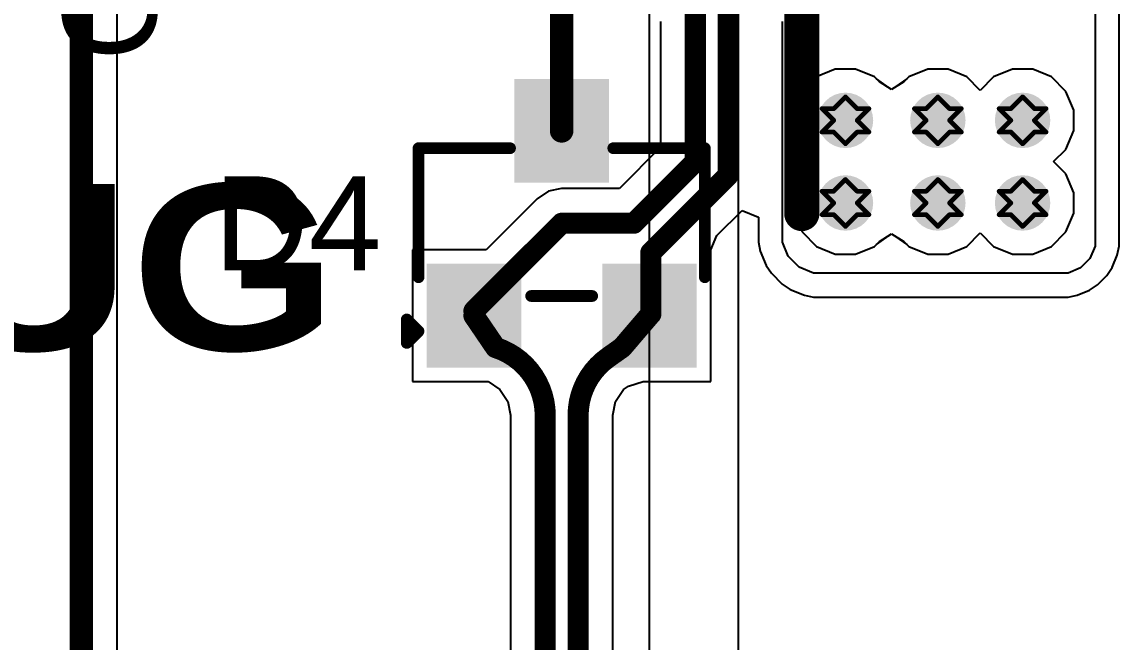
# Model space of a CAD drawing. Header units: inches. Extents: x 24 to 500, y 68 to 269.
# Drawn here: x 365.7 to 377.58, y 167.32 to 174.03 of the extents above; entities that cross this region are included whole.
import ezdxf

# ---------------------------------------------------------------- set-up
doc = ezdxf.new("R2010")
doc.units = ezdxf.units.IN
for name, color, linetype in [('Bottom Layer', 5, 'Continuous'), ('Drill Drawing', 1, 'Continuous'), ('Layer 1', 16, 'Continuous'), ('Layer 2', 76, 'Continuous'), ('Top Layer', 1, 'Continuous'), ('Top Overlay', 2, 'Continuous'), ('Top Paste', 8, 'Continuous'), ('Top Solder', 216, 'Continuous'), ('Via Holes', 16, 'Continuous')]:
    doc.layers.add(name, color=color, linetype=linetype)
doc.styles.add('Arial', font='', dxfattribs={"height": 0.2})
doc.styles.add('Arial Black_Bold', font='', dxfattribs={"height": 0.2})
doc.styles.get('Arial').set_extended_font_data('Arial')
doc.styles.get('Arial Black_Bold').set_extended_font_data('Arial Black', bold=True)

# ---------------------------------------------------------------- blocks, each defined once
blk = doc.blocks.new('S___23_203')
at = {"layer": 'Top Layer'}
for points in [[(-0.4099902899999999, 1.46001867), (0.41001061, 1.46001867), (0.41001061, 0.54001797), (-0.4099902899999999, 0.54001797)], [(-1.36000109, -0.5399773299999999), (-0.54000019, -0.5399773299999999), (-0.54000019, -1.45997803), (-1.36000109, -1.45997803)], [(0.54002051, -0.5399773299999999), (1.36002141, -0.5399773299999999), (1.36002141, -1.45997803), (0.54002051, -1.45997803)]]:
    blk.add_hatch(color=1, dxfattribs=at).paths.add_polyline_path(points)
at = {"layer": 'Top Paste'}
for points in [[(-0.4099902899999999, 1.46001867), (0.41001061, 1.46001867), (0.41001061, 0.54001797), (-0.4099902899999999, 0.54001797)], [(-1.36000109, -0.5399773299999999), (-0.54000019, -0.5399773299999999), (-0.54000019, -1.45997803), (-1.36000109, -1.45997803)], [(0.54002051, -0.5399773299999999), (1.36002141, -0.5399773299999999), (1.36002141, -1.45997803), (0.54002051, -1.45997803)]]:
    blk.add_hatch(color=8, dxfattribs=at).paths.add_polyline_path(points)
at = {"layer": 'Top Solder'}
for points in [[(-0.5115902899999999, 1.56161867), (0.51161061, 1.56161867), (0.51161061, 0.43841797), (-0.5115902899999999, 0.43841797)], [(-1.46160109, -0.43837733), (-0.43840019, -0.43837733), (-0.43840019, -1.56157803), (-1.46160109, -1.56157803)], [(0.4384205099999999, -0.43837733), (1.46162141, -0.43837733), (1.46162141, -1.56157803), (0.4384205099999999, -1.56157803)]]:
    blk.add_hatch(color=216, dxfattribs=at).paths.add_polyline_path(points)
at = {"layer": 'Top Overlay'}
for points in [[(-1.54938984, -0.58417968, 0.127, 0.127, 0), (-1.54938984, 0.81282032, 0.127, 0.127, 0)], [(-1.54938984, 0.81282032, 0.127, 0.127, 0), (-0.55878984, 0.81282032, 0.127, 0.127, 0)], [(0.55881016, 0.81282032, 0.127, 0.127, 0), (1.54941016, 0.81282032, 0.127, 0.127, 0)], [(1.54941016, -0.58417968, 0.127, 0.127, 0), (1.54941016, 0.81282032, 0.127, 0.127, 0)], [(-0.33018984, -0.78737968, 0.127, 0.127, 0), (0.33021016, -0.78737968, 0.127, 0.127, 0)], [(-1.67638984, -1.04137968, 0.127, 0.127, 0), (-1.54938984, -1.16837968, 0.127, 0.127, 0)], [(-1.67638984, -1.29537968, 0.127, 0.127, 0), (-1.67638984, -1.04137968, 0.127, 0.127, 0)], [(-1.67638984, -1.29537968, 0.127, 0.127, 0), (-1.54938984, -1.16837968, 0.127, 0.127, 0)]]:
    blk.add_lwpolyline(points, format="xyseb", dxfattribs=at)
for points in [[(-1.58113984, 0.81282032, 0.0635, 0.0635, 1), (-1.51763984, 0.81282032, 0.0635, 0.0635, 1)], [(-1.58113984, 0.81282032, 0.0635, 0.0635, 1), (-1.51763984, 0.81282032, 0.0635, 0.0635, 1)], [(-0.5905398399999999, 0.81282032, 0.0635, 0.0635, 1), (-0.5270398399999999, 0.81282032, 0.0635, 0.0635, 1)], [(0.5270601599999999, 0.81282032, 0.0635, 0.0635, 1), (0.59056016, 0.81282032, 0.0635, 0.0635, 1)], [(1.51766016, 0.81282032, 0.0635, 0.0635, 1), (1.58116016, 0.81282032, 0.0635, 0.0635, 1)], [(1.51766016, 0.81282032, 0.0635, 0.0635, 1), (1.58116016, 0.81282032, 0.0635, 0.0635, 1)], [(-1.58113984, -0.58417968, 0.0635, 0.0635, 1), (-1.51763984, -0.58417968, 0.0635, 0.0635, 1)], [(1.51766016, -0.58417968, 0.0635, 0.0635, 1), (1.58116016, -0.58417968, 0.0635, 0.0635, 1)], [(-0.36193984, -0.78737968, 0.0635, 0.0635, 1), (-0.29843984, -0.78737968, 0.0635, 0.0635, 1)], [(0.29846016, -0.78737968, 0.0635, 0.0635, 1), (0.36196016, -0.78737968, 0.0635, 0.0635, 1)], [(-1.70813984, -1.04137968, 0.0635, 0.0635, 1), (-1.64463984, -1.04137968, 0.0635, 0.0635, 1)], [(-1.70813984, -1.04137968, 0.0635, 0.0635, 1), (-1.64463984, -1.04137968, 0.0635, 0.0635, 1)], [(-1.58113984, -1.16837968, 0.0635, 0.0635, 1), (-1.51763984, -1.16837968, 0.0635, 0.0635, 1)], [(-1.58113984, -1.16837968, 0.0635, 0.0635, 1), (-1.51763984, -1.16837968, 0.0635, 0.0635, 1)], [(-1.70813984, -1.29537968, 0.0635, 0.0635, 1), (-1.64463984, -1.29537968, 0.0635, 0.0635, 1)], [(-1.70813984, -1.29537968, 0.0635, 0.0635, 1), (-1.64463984, -1.29537968, 0.0635, 0.0635, 1)]]:
    blk.add_lwpolyline(points, format="xyseb", close=True, dxfattribs=at)

msp = doc.modelspace()

# ---------------------------------------------------------------- hatches: boundary and pattern name
at = {"layer": 'Bottom Layer'}
h = msp.add_hatch(color=5, dxfattribs=at)
edge = h.paths.add_edge_path()
edge.add_arc((374.61460256, 172.96657812), 0.2999994, 0, 360)
h = msp.add_hatch(color=5, dxfattribs=at)
edge = h.paths.add_edge_path()
edge.add_arc((375.61461834, 172.96657812), 0.2999994, 0, 360)
h = msp.add_hatch(color=5, dxfattribs=at)
edge = h.paths.add_edge_path()
edge.add_arc((376.53175392, 172.96657812), 0.2999994, 0, 360)
h = msp.add_hatch(color=5, dxfattribs=at)
edge = h.paths.add_edge_path()
edge.add_arc((374.61460256, 172.07215776), 0.2999994, 0, 360)
h = msp.add_hatch(color=5, dxfattribs=at)
edge = h.paths.add_edge_path()
edge.add_arc((375.61461834, 172.07215776), 0.2999994, 0, 360)
h = msp.add_hatch(color=5, dxfattribs=at)
edge = h.paths.add_edge_path()
edge.add_arc((376.53175392, 172.07215776), 0.2999994, 0, 360)
at = {"layer": 'Layer 1'}
h = msp.add_hatch(color=16, dxfattribs=at)
edge = h.paths.add_edge_path()
edge.add_arc((374.61460256, 172.96657812), 0.2999994, 0, 360)
h = msp.add_hatch(color=16, dxfattribs=at)
edge = h.paths.add_edge_path()
edge.add_arc((375.61461834, 172.96657812), 0.2999994, 0, 360)
h = msp.add_hatch(color=16, dxfattribs=at)
edge = h.paths.add_edge_path()
edge.add_arc((376.53175392, 172.96657812), 0.2999994, 0, 360)
h = msp.add_hatch(color=16, dxfattribs=at)
edge = h.paths.add_edge_path()
edge.add_arc((374.61460256, 172.07215776), 0.2999994, 0, 360)
h = msp.add_hatch(color=16, dxfattribs=at)
edge = h.paths.add_edge_path()
edge.add_arc((375.61461834, 172.07215776), 0.2999994, 0, 360)
h = msp.add_hatch(color=16, dxfattribs=at)
edge = h.paths.add_edge_path()
edge.add_arc((376.53175392, 172.07215776), 0.2999994, 0, 360)
at = {"layer": 'Layer 2'}
h = msp.add_hatch(color=76, dxfattribs=at)
edge = h.paths.add_edge_path()
edge.add_arc((374.61460256, 172.96657812), 0.2999994, 0, 360)
h = msp.add_hatch(color=76, dxfattribs=at)
edge = h.paths.add_edge_path()
edge.add_arc((375.61461834, 172.96657812), 0.2999994, 0, 360)
h = msp.add_hatch(color=76, dxfattribs=at)
edge = h.paths.add_edge_path()
edge.add_arc((376.53175392, 172.96657812), 0.2999994, 0, 360)
h = msp.add_hatch(color=76, dxfattribs=at)
edge = h.paths.add_edge_path()
edge.add_arc((374.61460256, 172.07215776), 0.2999994, 0, 360)
h = msp.add_hatch(color=76, dxfattribs=at)
edge = h.paths.add_edge_path()
edge.add_arc((375.61461834, 172.07215776), 0.2999994, 0, 360)
h = msp.add_hatch(color=76, dxfattribs=at)
edge = h.paths.add_edge_path()
edge.add_arc((376.53175392, 172.07215776), 0.2999994, 0, 360)
at = {"layer": 'Top Layer'}
h = msp.add_hatch(color=1, dxfattribs=at)
edge = h.paths.add_edge_path()
edge.add_arc((374.61460256, 172.96657812), 0.2999994, 0, 360)
h = msp.add_hatch(color=1, dxfattribs=at)
edge = h.paths.add_edge_path()
edge.add_arc((375.61461834, 172.96657812), 0.2999994, 0, 360)
h = msp.add_hatch(color=1, dxfattribs=at)
edge = h.paths.add_edge_path()
edge.add_arc((376.53175392, 172.96657812), 0.2999994, 0, 360)
h = msp.add_hatch(color=1, dxfattribs=at)
edge = h.paths.add_edge_path()
edge.add_arc((374.61460256, 172.07215776), 0.2999994, 0, 360)
h = msp.add_hatch(color=1, dxfattribs=at)
edge = h.paths.add_edge_path()
edge.add_arc((375.61461834, 172.07215776), 0.2999994, 0, 360)
h = msp.add_hatch(color=1, dxfattribs=at)
edge = h.paths.add_edge_path()
edge.add_arc((376.53175392, 172.07215776), 0.2999994, 0, 360)
at = {"layer": 'Via Holes'}
h = msp.add_hatch(color=7, dxfattribs=at)
edge = h.paths.add_edge_path()
edge.add_arc((374.61460256, 172.96657812), 0.1499997, 0, 360)
h = msp.add_hatch(color=7, dxfattribs=at)
edge = h.paths.add_edge_path()
edge.add_arc((375.61461834, 172.96657812), 0.1499997, 0, 360)
h = msp.add_hatch(color=7, dxfattribs=at)
edge = h.paths.add_edge_path()
edge.add_arc((376.53175392, 172.96657812), 0.1499997, 0, 360)
h = msp.add_hatch(color=7, dxfattribs=at)
edge = h.paths.add_edge_path()
edge.add_arc((374.61460256, 172.07215776), 0.1499997, 0, 360)
h = msp.add_hatch(color=7, dxfattribs=at)
edge = h.paths.add_edge_path()
edge.add_arc((375.61461834, 172.07215776), 0.1499997, 0, 360)
h = msp.add_hatch(color=7, dxfattribs=at)
edge = h.paths.add_edge_path()
edge.add_arc((376.53175392, 172.07215776), 0.1499997, 0, 360)

# ---------------------------------------------------------------- linework, layer by layer
at = {"layer": 'Bottom Layer'}
for p, q in [((374.50440466, 173.52057752), (374.3007881, 173.43623682)), ((374.72480046, 173.52057752), (374.50440466, 173.52057752)), ((374.92841702, 173.43623682), (374.72480046, 173.52057752)), ((375.50442044, 173.52057752), (375.30080388, 173.43623682)), ((375.72481624, 173.52057752), (375.50442044, 173.52057752)), ((375.9284327999999, 173.43623682), (375.72481624, 173.52057752)), ((376.42155602, 173.52057752), (376.21793946, 173.43623682)), ((376.64195182, 173.52057752), (376.42155602, 173.52057752)), ((376.84556838, 173.43623682), (376.64195182, 173.52057752)), ((374.3007881, 173.43623682), (374.14494386, 173.28039258)), ((374.98199324, 173.3826606), (374.92841702, 173.43623682)), ((375.30080388, 173.43623682), (375.24722766, 173.3826606)), ((376.0731874, 173.29148476), (375.9284327999999, 173.43623682)), ((376.21793946, 173.43623682), (376.0731874, 173.29148476)), ((377.00141262, 173.28039258), (376.84556838, 173.43623682)), ((374.14494386, 173.28039258), (374.06060316, 173.07677602)), ((375.11460918, 173.29944004), (374.98199324, 173.3826606)), ((375.24722766, 173.3826606), (375.11460918, 173.29944004)), ((377.08575332, 173.07677602), (377.00141262, 173.28039258)), ((374.06060316, 173.07677602), (374.06060316, 172.85638022)), ((377.08575332, 172.85638022), (377.08575332, 173.07677602)), ((374.06060316, 172.85638022), (374.14494386, 172.65276366)), ((377.00141262, 172.65276366), (377.08575332, 172.85638022)), ((374.14494386, 172.65276366), (374.27833958, 172.51936794)), ((376.8680169, 172.51936794), (377.00141262, 172.65276366)), ((374.27833958, 172.51936794), (374.14494386, 172.38597222)), ((377.00141262, 172.38597222), (376.8680169, 172.51936794)), ((374.14494386, 172.38597222), (374.06060316, 172.18235566)), ((377.08575332, 172.18235566), (377.00141262, 172.38597222)), ((374.06060316, 172.18235566), (374.06060316, 171.96195986)), ((377.08575332, 171.96195986), (377.08575332, 172.18235566)), ((374.06060316, 171.96195986), (374.14494386, 171.7583433)), ((377.00141262, 171.7583433), (377.08575332, 171.96195986)), ((374.14494386, 171.7583433), (374.3007881, 171.60249906)), ((374.98199324, 171.65607528), (375.11461172, 171.73929584)), ((375.11461172, 171.73929584), (375.24722766, 171.65607528)), ((375.9284327999999, 171.60249906), (376.0731874, 171.74725112)), ((376.0731874, 171.74725112), (376.21793946, 171.60249906)), ((376.84556838, 171.60249906), (377.00141262, 171.7583433)), ((374.3007881, 171.60249906), (374.50440466, 171.51815836)), ((374.72480046, 171.51815836), (374.92841702, 171.60249906)), ((374.92841702, 171.60249906), (374.98199324, 171.65607528)), ((375.24722766, 171.65607528), (375.30080388, 171.60249906)), ((375.30080388, 171.60249906), (375.50442044, 171.51815836)), ((375.72481624, 171.51815836), (375.9284327999999, 171.60249906)), ((376.21793946, 171.60249906), (376.42155602, 171.51815836)), ((376.64195182, 171.51815836), (376.84556838, 171.60249906)), ((374.50440466, 171.51815836), (374.72480046, 171.51815836)), ((375.50442044, 171.51815836), (375.72481624, 171.51815836)), ((376.42155602, 171.51815836), (376.64195182, 171.51815836))]:
    msp.add_line(p, q, dxfattribs=at)
at = {"layer": 'Drill Drawing'}
for points in [[(374.48760256, 173.09357812, 0.0508, 0.0508, 0), (374.61460256, 173.22057812, 0.0508, 0.0508, 0)], [(374.61460256, 173.22057812, 0.0508, 0.0508, 0), (374.74160256, 173.09357812, 0.0508, 0.0508, 0)], [(375.48761834, 173.09357812, 0.0508, 0.0508, 0), (375.61461834, 173.22057812, 0.0508, 0.0508, 0)], [(375.61461834, 173.22057812, 0.0508, 0.0508, 0), (375.74161834, 173.09357812, 0.0508, 0.0508, 0)], [(376.40475392, 173.09357812, 0.0508, 0.0508, 0), (376.53175392, 173.22057812, 0.0508, 0.0508, 0)], [(376.53175392, 173.22057812, 0.0508, 0.0508, 0), (376.65875392, 173.09357812, 0.0508, 0.0508, 0)], [(374.36060256, 173.09357812, 0.0508, 0.0508, 0), (374.48760256, 172.96657812, 0.0508, 0.0508, 0)], [(374.36060256, 173.09357812, 0.0508, 0.0508, 0), (374.48760256, 173.09357812, 0.0508, 0.0508, 0)], [(374.74160256, 173.09357812, 0.0508, 0.0508, 0), (374.8686025599999, 173.09357812, 0.0508, 0.0508, 0)], [(374.74160256, 172.96657812, 0.0508, 0.0508, 0), (374.8686025599999, 173.09357812, 0.0508, 0.0508, 0)], [(375.36061834, 173.09357812, 0.0508, 0.0508, 0), (375.48761834, 172.96657812, 0.0508, 0.0508, 0)], [(375.36061834, 173.09357812, 0.0508, 0.0508, 0), (375.48761834, 173.09357812, 0.0508, 0.0508, 0)], [(375.74161834, 173.09357812, 0.0508, 0.0508, 0), (375.86861834, 173.09357812, 0.0508, 0.0508, 0)], [(375.74161834, 172.96657812, 0.0508, 0.0508, 0), (375.86861834, 173.09357812, 0.0508, 0.0508, 0)], [(376.27775392, 173.09357812, 0.0508, 0.0508, 0), (376.40475392, 172.96657812, 0.0508, 0.0508, 0)], [(376.27775392, 173.09357812, 0.0508, 0.0508, 0), (376.40475392, 173.09357812, 0.0508, 0.0508, 0)], [(376.65875392, 173.09357812, 0.0508, 0.0508, 0), (376.78575392, 173.09357812, 0.0508, 0.0508, 0)], [(376.65875392, 172.96657812, 0.0508, 0.0508, 0), (376.78575392, 173.09357812, 0.0508, 0.0508, 0)], [(374.36060256, 172.83957812, 0.0508, 0.0508, 0), (374.48760256, 172.96657812, 0.0508, 0.0508, 0)], [(374.74160256, 172.96657812, 0.0508, 0.0508, 0), (374.8686025599999, 172.83957812, 0.0508, 0.0508, 0)], [(375.36061834, 172.83957812, 0.0508, 0.0508, 0), (375.48761834, 172.96657812, 0.0508, 0.0508, 0)], [(375.74161834, 172.96657812, 0.0508, 0.0508, 0), (375.86861834, 172.83957812, 0.0508, 0.0508, 0)], [(376.27775392, 172.83957812, 0.0508, 0.0508, 0), (376.40475392, 172.96657812, 0.0508, 0.0508, 0)], [(376.65875392, 172.96657812, 0.0508, 0.0508, 0), (376.78575392, 172.83957812, 0.0508, 0.0508, 0)], [(374.36060256, 172.83957812, 0.0508, 0.0508, 0), (374.48760256, 172.83957812, 0.0508, 0.0508, 0)], [(374.48760256, 172.83957812, 0.0508, 0.0508, 0), (374.61460256, 172.71257812, 0.0508, 0.0508, 0)], [(374.61460256, 172.71257812, 0.0508, 0.0508, 0), (374.74160256, 172.83957812, 0.0508, 0.0508, 0)], [(374.74160256, 172.83957812, 0.0508, 0.0508, 0), (374.8686025599999, 172.83957812, 0.0508, 0.0508, 0)], [(375.36061834, 172.83957812, 0.0508, 0.0508, 0), (375.48761834, 172.83957812, 0.0508, 0.0508, 0)], [(375.48761834, 172.83957812, 0.0508, 0.0508, 0), (375.61461834, 172.71257812, 0.0508, 0.0508, 0)], [(375.61461834, 172.71257812, 0.0508, 0.0508, 0), (375.74161834, 172.83957812, 0.0508, 0.0508, 0)], [(375.74161834, 172.83957812, 0.0508, 0.0508, 0), (375.86861834, 172.83957812, 0.0508, 0.0508, 0)], [(376.27775392, 172.83957812, 0.0508, 0.0508, 0), (376.40475392, 172.83957812, 0.0508, 0.0508, 0)], [(376.40475392, 172.83957812, 0.0508, 0.0508, 0), (376.53175392, 172.71257812, 0.0508, 0.0508, 0)], [(376.53175392, 172.71257812, 0.0508, 0.0508, 0), (376.65875392, 172.83957812, 0.0508, 0.0508, 0)], [(376.65875392, 172.83957812, 0.0508, 0.0508, 0), (376.78575392, 172.83957812, 0.0508, 0.0508, 0)], [(374.48760256, 172.19915776, 0.0508, 0.0508, 0), (374.61460256, 172.32615776, 0.0508, 0.0508, 0)], [(374.61460256, 172.32615776, 0.0508, 0.0508, 0), (374.74160256, 172.19915776, 0.0508, 0.0508, 0)], [(375.48761834, 172.19915776, 0.0508, 0.0508, 0), (375.61461834, 172.32615776, 0.0508, 0.0508, 0)], [(375.61461834, 172.32615776, 0.0508, 0.0508, 0), (375.74161834, 172.19915776, 0.0508, 0.0508, 0)], [(376.40475392, 172.19915776, 0.0508, 0.0508, 0), (376.53175392, 172.32615776, 0.0508, 0.0508, 0)], [(376.53175392, 172.32615776, 0.0508, 0.0508, 0), (376.65875392, 172.19915776, 0.0508, 0.0508, 0)], [(374.36060256, 172.19915776, 0.0508, 0.0508, 0), (374.48760256, 172.07215776, 0.0508, 0.0508, 0)], [(374.36060256, 172.19915776, 0.0508, 0.0508, 0), (374.48760256, 172.19915776, 0.0508, 0.0508, 0)], [(374.74160256, 172.19915776, 0.0508, 0.0508, 0), (374.8686025599999, 172.19915776, 0.0508, 0.0508, 0)], [(374.74160256, 172.07215776, 0.0508, 0.0508, 0), (374.8686025599999, 172.19915776, 0.0508, 0.0508, 0)], [(375.36061834, 172.19915776, 0.0508, 0.0508, 0), (375.48761834, 172.07215776, 0.0508, 0.0508, 0)], [(375.36061834, 172.19915776, 0.0508, 0.0508, 0), (375.48761834, 172.19915776, 0.0508, 0.0508, 0)], [(375.74161834, 172.19915776, 0.0508, 0.0508, 0), (375.86861834, 172.19915776, 0.0508, 0.0508, 0)], [(375.74161834, 172.07215776, 0.0508, 0.0508, 0), (375.86861834, 172.19915776, 0.0508, 0.0508, 0)], [(376.27775392, 172.19915776, 0.0508, 0.0508, 0), (376.40475392, 172.07215776, 0.0508, 0.0508, 0)], [(376.27775392, 172.19915776, 0.0508, 0.0508, 0), (376.40475392, 172.19915776, 0.0508, 0.0508, 0)], [(376.65875392, 172.19915776, 0.0508, 0.0508, 0), (376.78575392, 172.19915776, 0.0508, 0.0508, 0)], [(376.65875392, 172.07215776, 0.0508, 0.0508, 0), (376.78575392, 172.19915776, 0.0508, 0.0508, 0)], [(374.36060256, 171.94515776, 0.0508, 0.0508, 0), (374.48760256, 172.07215776, 0.0508, 0.0508, 0)], [(374.74160256, 172.07215776, 0.0508, 0.0508, 0), (374.8686025599999, 171.94515776, 0.0508, 0.0508, 0)], [(375.36061834, 171.94515776, 0.0508, 0.0508, 0), (375.48761834, 172.07215776, 0.0508, 0.0508, 0)], [(375.74161834, 172.07215776, 0.0508, 0.0508, 0), (375.86861834, 171.94515776, 0.0508, 0.0508, 0)], [(376.27775392, 171.94515776, 0.0508, 0.0508, 0), (376.40475392, 172.07215776, 0.0508, 0.0508, 0)], [(376.65875392, 172.07215776, 0.0508, 0.0508, 0), (376.78575392, 171.94515776, 0.0508, 0.0508, 0)], [(374.36060256, 171.94515776, 0.0508, 0.0508, 0), (374.48760256, 171.94515776, 0.0508, 0.0508, 0)], [(374.48760256, 171.94515776, 0.0508, 0.0508, 0), (374.61460256, 171.81815776, 0.0508, 0.0508, 0)], [(374.61460256, 171.81815776, 0.0508, 0.0508, 0), (374.74160256, 171.94515776, 0.0508, 0.0508, 0)], [(374.74160256, 171.94515776, 0.0508, 0.0508, 0), (374.8686025599999, 171.94515776, 0.0508, 0.0508, 0)], [(375.36061834, 171.94515776, 0.0508, 0.0508, 0), (375.48761834, 171.94515776, 0.0508, 0.0508, 0)], [(375.48761834, 171.94515776, 0.0508, 0.0508, 0), (375.61461834, 171.81815776, 0.0508, 0.0508, 0)], [(375.61461834, 171.81815776, 0.0508, 0.0508, 0), (375.74161834, 171.94515776, 0.0508, 0.0508, 0)], [(375.74161834, 171.94515776, 0.0508, 0.0508, 0), (375.86861834, 171.94515776, 0.0508, 0.0508, 0)], [(376.27775392, 171.94515776, 0.0508, 0.0508, 0), (376.40475392, 171.94515776, 0.0508, 0.0508, 0)], [(376.40475392, 171.94515776, 0.0508, 0.0508, 0), (376.53175392, 171.81815776, 0.0508, 0.0508, 0)], [(376.53175392, 171.81815776, 0.0508, 0.0508, 0), (376.65875392, 171.94515776, 0.0508, 0.0508, 0)], [(376.65875392, 171.94515776, 0.0508, 0.0508, 0), (376.78575392, 171.94515776, 0.0508, 0.0508, 0)]]:
    msp.add_lwpolyline(points, format="xyseb", dxfattribs=at)
for points in [[(374.60190256, 173.22057812, 0.0254, 0.0254, 1), (374.62730256, 173.22057812, 0.0254, 0.0254, 1)], [(374.60190256, 173.22057812, 0.0254, 0.0254, 1), (374.62730256, 173.22057812, 0.0254, 0.0254, 1)], [(375.60191834, 173.22057812, 0.0254, 0.0254, 1), (375.62731834, 173.22057812, 0.0254, 0.0254, 1)], [(375.60191834, 173.22057812, 0.0254, 0.0254, 1), (375.62731834, 173.22057812, 0.0254, 0.0254, 1)], [(376.51905392, 173.22057812, 0.0254, 0.0254, 1), (376.54445392, 173.22057812, 0.0254, 0.0254, 1)], [(376.51905392, 173.22057812, 0.0254, 0.0254, 1), (376.54445392, 173.22057812, 0.0254, 0.0254, 1)], [(374.34790256, 173.09357812, 0.0254, 0.0254, 1), (374.37330256, 173.09357812, 0.0254, 0.0254, 1)], [(374.34790256, 173.09357812, 0.0254, 0.0254, 1), (374.37330256, 173.09357812, 0.0254, 0.0254, 1)], [(374.47490256, 173.09357812, 0.0254, 0.0254, 1), (374.50030256, 173.09357812, 0.0254, 0.0254, 1)], [(374.47490256, 173.09357812, 0.0254, 0.0254, 1), (374.50030256, 173.09357812, 0.0254, 0.0254, 1)], [(374.72890256, 173.09357812, 0.0254, 0.0254, 1), (374.75430256, 173.09357812, 0.0254, 0.0254, 1)], [(374.72890256, 173.09357812, 0.0254, 0.0254, 1), (374.75430256, 173.09357812, 0.0254, 0.0254, 1)], [(374.85590256, 173.09357812, 0.0254, 0.0254, 1), (374.88130256, 173.09357812, 0.0254, 0.0254, 1)], [(374.85590256, 173.09357812, 0.0254, 0.0254, 1), (374.88130256, 173.09357812, 0.0254, 0.0254, 1)], [(375.34791834, 173.09357812, 0.0254, 0.0254, 1), (375.37331834, 173.09357812, 0.0254, 0.0254, 1)], [(375.34791834, 173.09357812, 0.0254, 0.0254, 1), (375.37331834, 173.09357812, 0.0254, 0.0254, 1)], [(375.47491834, 173.09357812, 0.0254, 0.0254, 1), (375.50031834, 173.09357812, 0.0254, 0.0254, 1)], [(375.47491834, 173.09357812, 0.0254, 0.0254, 1), (375.50031834, 173.09357812, 0.0254, 0.0254, 1)], [(375.72891834, 173.09357812, 0.0254, 0.0254, 1), (375.75431834, 173.09357812, 0.0254, 0.0254, 1)], [(375.72891834, 173.09357812, 0.0254, 0.0254, 1), (375.75431834, 173.09357812, 0.0254, 0.0254, 1)], [(375.85591834, 173.09357812, 0.0254, 0.0254, 1), (375.88131834, 173.09357812, 0.0254, 0.0254, 1)], [(375.85591834, 173.09357812, 0.0254, 0.0254, 1), (375.88131834, 173.09357812, 0.0254, 0.0254, 1)], [(376.26505392, 173.09357812, 0.0254, 0.0254, 1), (376.29045392, 173.09357812, 0.0254, 0.0254, 1)], [(376.26505392, 173.09357812, 0.0254, 0.0254, 1), (376.29045392, 173.09357812, 0.0254, 0.0254, 1)], [(376.39205392, 173.09357812, 0.0254, 0.0254, 1), (376.41745392, 173.09357812, 0.0254, 0.0254, 1)], [(376.39205392, 173.09357812, 0.0254, 0.0254, 1), (376.41745392, 173.09357812, 0.0254, 0.0254, 1)], [(376.64605392, 173.09357812, 0.0254, 0.0254, 1), (376.67145392, 173.09357812, 0.0254, 0.0254, 1)], [(376.64605392, 173.09357812, 0.0254, 0.0254, 1), (376.67145392, 173.09357812, 0.0254, 0.0254, 1)], [(376.77305392, 173.09357812, 0.0254, 0.0254, 1), (376.79845392, 173.09357812, 0.0254, 0.0254, 1)], [(376.77305392, 173.09357812, 0.0254, 0.0254, 1), (376.79845392, 173.09357812, 0.0254, 0.0254, 1)], [(374.47490256, 172.96657812, 0.0254, 0.0254, 1), (374.50030256, 172.96657812, 0.0254, 0.0254, 1)], [(374.47490256, 172.96657812, 0.0254, 0.0254, 1), (374.50030256, 172.96657812, 0.0254, 0.0254, 1)], [(374.72890256, 172.96657812, 0.0254, 0.0254, 1), (374.75430256, 172.96657812, 0.0254, 0.0254, 1)], [(374.72890256, 172.96657812, 0.0254, 0.0254, 1), (374.75430256, 172.96657812, 0.0254, 0.0254, 1)], [(375.47491834, 172.96657812, 0.0254, 0.0254, 1), (375.50031834, 172.96657812, 0.0254, 0.0254, 1)], [(375.47491834, 172.96657812, 0.0254, 0.0254, 1), (375.50031834, 172.96657812, 0.0254, 0.0254, 1)], [(375.72891834, 172.96657812, 0.0254, 0.0254, 1), (375.75431834, 172.96657812, 0.0254, 0.0254, 1)], [(375.72891834, 172.96657812, 0.0254, 0.0254, 1), (375.75431834, 172.96657812, 0.0254, 0.0254, 1)], [(376.39205392, 172.96657812, 0.0254, 0.0254, 1), (376.41745392, 172.96657812, 0.0254, 0.0254, 1)], [(376.39205392, 172.96657812, 0.0254, 0.0254, 1), (376.41745392, 172.96657812, 0.0254, 0.0254, 1)], [(376.64605392, 172.96657812, 0.0254, 0.0254, 1), (376.67145392, 172.96657812, 0.0254, 0.0254, 1)], [(376.64605392, 172.96657812, 0.0254, 0.0254, 1), (376.67145392, 172.96657812, 0.0254, 0.0254, 1)], [(374.34790256, 172.83957812, 0.0254, 0.0254, 1), (374.37330256, 172.83957812, 0.0254, 0.0254, 1)], [(374.34790256, 172.83957812, 0.0254, 0.0254, 1), (374.37330256, 172.83957812, 0.0254, 0.0254, 1)], [(374.47490256, 172.83957812, 0.0254, 0.0254, 1), (374.50030256, 172.83957812, 0.0254, 0.0254, 1)], [(374.47490256, 172.83957812, 0.0254, 0.0254, 1), (374.50030256, 172.83957812, 0.0254, 0.0254, 1)], [(374.72890256, 172.83957812, 0.0254, 0.0254, 1), (374.75430256, 172.83957812, 0.0254, 0.0254, 1)], [(374.72890256, 172.83957812, 0.0254, 0.0254, 1), (374.75430256, 172.83957812, 0.0254, 0.0254, 1)], [(374.85590256, 172.83957812, 0.0254, 0.0254, 1), (374.88130256, 172.83957812, 0.0254, 0.0254, 1)], [(374.85590256, 172.83957812, 0.0254, 0.0254, 1), (374.88130256, 172.83957812, 0.0254, 0.0254, 1)], [(375.34791834, 172.83957812, 0.0254, 0.0254, 1), (375.37331834, 172.83957812, 0.0254, 0.0254, 1)], [(375.34791834, 172.83957812, 0.0254, 0.0254, 1), (375.37331834, 172.83957812, 0.0254, 0.0254, 1)], [(375.47491834, 172.83957812, 0.0254, 0.0254, 1), (375.50031834, 172.83957812, 0.0254, 0.0254, 1)], [(375.47491834, 172.83957812, 0.0254, 0.0254, 1), (375.50031834, 172.83957812, 0.0254, 0.0254, 1)], [(375.72891834, 172.83957812, 0.0254, 0.0254, 1), (375.75431834, 172.83957812, 0.0254, 0.0254, 1)], [(375.72891834, 172.83957812, 0.0254, 0.0254, 1), (375.75431834, 172.83957812, 0.0254, 0.0254, 1)], [(375.85591834, 172.83957812, 0.0254, 0.0254, 1), (375.88131834, 172.83957812, 0.0254, 0.0254, 1)], [(375.85591834, 172.83957812, 0.0254, 0.0254, 1), (375.88131834, 172.83957812, 0.0254, 0.0254, 1)], [(376.26505392, 172.83957812, 0.0254, 0.0254, 1), (376.29045392, 172.83957812, 0.0254, 0.0254, 1)], [(376.26505392, 172.83957812, 0.0254, 0.0254, 1), (376.29045392, 172.83957812, 0.0254, 0.0254, 1)], [(376.39205392, 172.83957812, 0.0254, 0.0254, 1), (376.41745392, 172.83957812, 0.0254, 0.0254, 1)], [(376.39205392, 172.83957812, 0.0254, 0.0254, 1), (376.41745392, 172.83957812, 0.0254, 0.0254, 1)], [(376.64605392, 172.83957812, 0.0254, 0.0254, 1), (376.67145392, 172.83957812, 0.0254, 0.0254, 1)], [(376.64605392, 172.83957812, 0.0254, 0.0254, 1), (376.67145392, 172.83957812, 0.0254, 0.0254, 1)], [(376.77305392, 172.83957812, 0.0254, 0.0254, 1), (376.79845392, 172.83957812, 0.0254, 0.0254, 1)], [(376.77305392, 172.83957812, 0.0254, 0.0254, 1), (376.79845392, 172.83957812, 0.0254, 0.0254, 1)], [(374.60190256, 172.71257812, 0.0254, 0.0254, 1), (374.62730256, 172.71257812, 0.0254, 0.0254, 1)], [(374.60190256, 172.71257812, 0.0254, 0.0254, 1), (374.62730256, 172.71257812, 0.0254, 0.0254, 1)], [(375.60191834, 172.71257812, 0.0254, 0.0254, 1), (375.62731834, 172.71257812, 0.0254, 0.0254, 1)], [(375.60191834, 172.71257812, 0.0254, 0.0254, 1), (375.62731834, 172.71257812, 0.0254, 0.0254, 1)], [(376.51905392, 172.71257812, 0.0254, 0.0254, 1), (376.54445392, 172.71257812, 0.0254, 0.0254, 1)], [(376.51905392, 172.71257812, 0.0254, 0.0254, 1), (376.54445392, 172.71257812, 0.0254, 0.0254, 1)], [(374.60190256, 172.32615776, 0.0254, 0.0254, 1), (374.62730256, 172.32615776, 0.0254, 0.0254, 1)], [(374.60190256, 172.32615776, 0.0254, 0.0254, 1), (374.62730256, 172.32615776, 0.0254, 0.0254, 1)], [(375.60191834, 172.32615776, 0.0254, 0.0254, 1), (375.62731834, 172.32615776, 0.0254, 0.0254, 1)], [(375.60191834, 172.32615776, 0.0254, 0.0254, 1), (375.62731834, 172.32615776, 0.0254, 0.0254, 1)], [(376.51905392, 172.32615776, 0.0254, 0.0254, 1), (376.54445392, 172.32615776, 0.0254, 0.0254, 1)], [(376.51905392, 172.32615776, 0.0254, 0.0254, 1), (376.54445392, 172.32615776, 0.0254, 0.0254, 1)], [(374.34790256, 172.19915776, 0.0254, 0.0254, 1), (374.37330256, 172.19915776, 0.0254, 0.0254, 1)], [(374.34790256, 172.19915776, 0.0254, 0.0254, 1), (374.37330256, 172.19915776, 0.0254, 0.0254, 1)], [(374.47490256, 172.19915776, 0.0254, 0.0254, 1), (374.50030256, 172.19915776, 0.0254, 0.0254, 1)], [(374.47490256, 172.19915776, 0.0254, 0.0254, 1), (374.50030256, 172.19915776, 0.0254, 0.0254, 1)], [(374.72890256, 172.19915776, 0.0254, 0.0254, 1), (374.75430256, 172.19915776, 0.0254, 0.0254, 1)], [(374.72890256, 172.19915776, 0.0254, 0.0254, 1), (374.75430256, 172.19915776, 0.0254, 0.0254, 1)], [(374.85590256, 172.19915776, 0.0254, 0.0254, 1), (374.88130256, 172.19915776, 0.0254, 0.0254, 1)], [(374.85590256, 172.19915776, 0.0254, 0.0254, 1), (374.88130256, 172.19915776, 0.0254, 0.0254, 1)], [(375.34791834, 172.19915776, 0.0254, 0.0254, 1), (375.37331834, 172.19915776, 0.0254, 0.0254, 1)], [(375.34791834, 172.19915776, 0.0254, 0.0254, 1), (375.37331834, 172.19915776, 0.0254, 0.0254, 1)], [(375.47491834, 172.19915776, 0.0254, 0.0254, 1), (375.50031834, 172.19915776, 0.0254, 0.0254, 1)], [(375.47491834, 172.19915776, 0.0254, 0.0254, 1), (375.50031834, 172.19915776, 0.0254, 0.0254, 1)], [(375.72891834, 172.19915776, 0.0254, 0.0254, 1), (375.75431834, 172.19915776, 0.0254, 0.0254, 1)], [(375.72891834, 172.19915776, 0.0254, 0.0254, 1), (375.75431834, 172.19915776, 0.0254, 0.0254, 1)], [(375.85591834, 172.19915776, 0.0254, 0.0254, 1), (375.88131834, 172.19915776, 0.0254, 0.0254, 1)], [(375.85591834, 172.19915776, 0.0254, 0.0254, 1), (375.88131834, 172.19915776, 0.0254, 0.0254, 1)], [(376.26505392, 172.19915776, 0.0254, 0.0254, 1), (376.29045392, 172.19915776, 0.0254, 0.0254, 1)], [(376.26505392, 172.19915776, 0.0254, 0.0254, 1), (376.29045392, 172.19915776, 0.0254, 0.0254, 1)], [(376.39205392, 172.19915776, 0.0254, 0.0254, 1), (376.41745392, 172.19915776, 0.0254, 0.0254, 1)], [(376.39205392, 172.19915776, 0.0254, 0.0254, 1), (376.41745392, 172.19915776, 0.0254, 0.0254, 1)], [(376.64605392, 172.19915776, 0.0254, 0.0254, 1), (376.67145392, 172.19915776, 0.0254, 0.0254, 1)], [(376.64605392, 172.19915776, 0.0254, 0.0254, 1), (376.67145392, 172.19915776, 0.0254, 0.0254, 1)], [(376.77305392, 172.19915776, 0.0254, 0.0254, 1), (376.79845392, 172.19915776, 0.0254, 0.0254, 1)], [(376.77305392, 172.19915776, 0.0254, 0.0254, 1), (376.79845392, 172.19915776, 0.0254, 0.0254, 1)], [(374.47490256, 172.07215776, 0.0254, 0.0254, 1), (374.50030256, 172.07215776, 0.0254, 0.0254, 1)], [(374.47490256, 172.07215776, 0.0254, 0.0254, 1), (374.50030256, 172.07215776, 0.0254, 0.0254, 1)], [(374.72890256, 172.07215776, 0.0254, 0.0254, 1), (374.75430256, 172.07215776, 0.0254, 0.0254, 1)], [(374.72890256, 172.07215776, 0.0254, 0.0254, 1), (374.75430256, 172.07215776, 0.0254, 0.0254, 1)], [(375.47491834, 172.07215776, 0.0254, 0.0254, 1), (375.50031834, 172.07215776, 0.0254, 0.0254, 1)], [(375.47491834, 172.07215776, 0.0254, 0.0254, 1), (375.50031834, 172.07215776, 0.0254, 0.0254, 1)], [(375.72891834, 172.07215776, 0.0254, 0.0254, 1), (375.75431834, 172.07215776, 0.0254, 0.0254, 1)], [(375.72891834, 172.07215776, 0.0254, 0.0254, 1), (375.75431834, 172.07215776, 0.0254, 0.0254, 1)], [(376.39205392, 172.07215776, 0.0254, 0.0254, 1), (376.41745392, 172.07215776, 0.0254, 0.0254, 1)], [(376.39205392, 172.07215776, 0.0254, 0.0254, 1), (376.41745392, 172.07215776, 0.0254, 0.0254, 1)], [(376.64605392, 172.07215776, 0.0254, 0.0254, 1), (376.67145392, 172.07215776, 0.0254, 0.0254, 1)], [(376.64605392, 172.07215776, 0.0254, 0.0254, 1), (376.67145392, 172.07215776, 0.0254, 0.0254, 1)], [(374.34790256, 171.94515776, 0.0254, 0.0254, 1), (374.37330256, 171.94515776, 0.0254, 0.0254, 1)], [(374.34790256, 171.94515776, 0.0254, 0.0254, 1), (374.37330256, 171.94515776, 0.0254, 0.0254, 1)], [(374.47490256, 171.94515776, 0.0254, 0.0254, 1), (374.50030256, 171.94515776, 0.0254, 0.0254, 1)], [(374.47490256, 171.94515776, 0.0254, 0.0254, 1), (374.50030256, 171.94515776, 0.0254, 0.0254, 1)], [(374.72890256, 171.94515776, 0.0254, 0.0254, 1), (374.75430256, 171.94515776, 0.0254, 0.0254, 1)], [(374.72890256, 171.94515776, 0.0254, 0.0254, 1), (374.75430256, 171.94515776, 0.0254, 0.0254, 1)], [(374.85590256, 171.94515776, 0.0254, 0.0254, 1), (374.88130256, 171.94515776, 0.0254, 0.0254, 1)], [(374.85590256, 171.94515776, 0.0254, 0.0254, 1), (374.88130256, 171.94515776, 0.0254, 0.0254, 1)], [(375.34791834, 171.94515776, 0.0254, 0.0254, 1), (375.37331834, 171.94515776, 0.0254, 0.0254, 1)], [(375.34791834, 171.94515776, 0.0254, 0.0254, 1), (375.37331834, 171.94515776, 0.0254, 0.0254, 1)], [(375.47491834, 171.94515776, 0.0254, 0.0254, 1), (375.50031834, 171.94515776, 0.0254, 0.0254, 1)], [(375.47491834, 171.94515776, 0.0254, 0.0254, 1), (375.50031834, 171.94515776, 0.0254, 0.0254, 1)], [(375.72891834, 171.94515776, 0.0254, 0.0254, 1), (375.75431834, 171.94515776, 0.0254, 0.0254, 1)], [(375.72891834, 171.94515776, 0.0254, 0.0254, 1), (375.75431834, 171.94515776, 0.0254, 0.0254, 1)], [(375.85591834, 171.94515776, 0.0254, 0.0254, 1), (375.88131834, 171.94515776, 0.0254, 0.0254, 1)], [(375.85591834, 171.94515776, 0.0254, 0.0254, 1), (375.88131834, 171.94515776, 0.0254, 0.0254, 1)], [(376.26505392, 171.94515776, 0.0254, 0.0254, 1), (376.29045392, 171.94515776, 0.0254, 0.0254, 1)], [(376.26505392, 171.94515776, 0.0254, 0.0254, 1), (376.29045392, 171.94515776, 0.0254, 0.0254, 1)], [(376.39205392, 171.94515776, 0.0254, 0.0254, 1), (376.41745392, 171.94515776, 0.0254, 0.0254, 1)], [(376.39205392, 171.94515776, 0.0254, 0.0254, 1), (376.41745392, 171.94515776, 0.0254, 0.0254, 1)], [(376.64605392, 171.94515776, 0.0254, 0.0254, 1), (376.67145392, 171.94515776, 0.0254, 0.0254, 1)], [(376.64605392, 171.94515776, 0.0254, 0.0254, 1), (376.67145392, 171.94515776, 0.0254, 0.0254, 1)], [(376.77305392, 171.94515776, 0.0254, 0.0254, 1), (376.79845392, 171.94515776, 0.0254, 0.0254, 1)], [(376.77305392, 171.94515776, 0.0254, 0.0254, 1), (376.79845392, 171.94515776, 0.0254, 0.0254, 1)], [(374.60190256, 171.81815776, 0.0254, 0.0254, 1), (374.62730256, 171.81815776, 0.0254, 0.0254, 1)], [(374.60190256, 171.81815776, 0.0254, 0.0254, 1), (374.62730256, 171.81815776, 0.0254, 0.0254, 1)], [(375.60191834, 171.81815776, 0.0254, 0.0254, 1), (375.62731834, 171.81815776, 0.0254, 0.0254, 1)], [(375.60191834, 171.81815776, 0.0254, 0.0254, 1), (375.62731834, 171.81815776, 0.0254, 0.0254, 1)], [(376.51905392, 171.81815776, 0.0254, 0.0254, 1), (376.54445392, 171.81815776, 0.0254, 0.0254, 1)], [(376.51905392, 171.81815776, 0.0254, 0.0254, 1), (376.54445392, 171.81815776, 0.0254, 0.0254, 1)]]:
    msp.add_lwpolyline(points, format="xyseb", close=True, dxfattribs=at)
at = {"layer": 'Layer 1'}
for p, q in [((374.50440466, 173.52057752), (374.3007881, 173.43623682)), ((374.72480046, 173.52057752), (374.50440466, 173.52057752)), ((374.92841702, 173.43623682), (374.72480046, 173.52057752)), ((375.50442044, 173.52057752), (375.30080388, 173.43623682)), ((375.72481624, 173.52057752), (375.50442044, 173.52057752)), ((375.9284327999999, 173.43623682), (375.72481624, 173.52057752)), ((376.42155602, 173.52057752), (376.21793946, 173.43623682)), ((376.64195182, 173.52057752), (376.42155602, 173.52057752)), ((376.84556838, 173.43623682), (376.64195182, 173.52057752)), ((374.3007881, 173.43623682), (374.14494386, 173.28039258)), ((374.94867606, 173.41597778), (374.92841702, 173.43623682)), ((375.11460918, 173.30135774), (374.94867606, 173.41597778)), ((375.28054484, 173.41597778), (375.11460918, 173.30135774)), ((375.30080388, 173.43623682), (375.28054484, 173.41597778)), ((376.0731874, 173.29148476), (375.9284327999999, 173.43623682)), ((376.21793946, 173.43623682), (376.0731874, 173.29148476)), ((377.00141262, 173.28039258), (376.84556838, 173.43623682)), ((374.14494386, 173.28039258), (374.06060316, 173.07677602)), ((377.08575332, 173.07677602), (377.00141262, 173.28039258)), ((374.06060316, 173.07677602), (374.06060316, 172.85638022)), ((377.08575332, 172.85638022), (377.08575332, 173.07677602)), ((374.06060316, 172.85638022), (374.14494386, 172.65276366)), ((377.00141262, 172.65276366), (377.08575332, 172.85638022)), ((374.14494386, 172.65276366), (374.27833958, 172.51936794)), ((376.8680169, 172.51936794), (377.00141262, 172.65276366)), ((374.27833958, 172.51936794), (374.14494386, 172.38597222)), ((377.00141262, 172.38597222), (376.8680169, 172.51936794)), ((374.14494386, 172.38597222), (374.06060316, 172.18235566)), ((377.08575332, 172.18235566), (377.00141262, 172.38597222)), ((374.06060316, 172.18235566), (374.06060316, 171.96195986)), ((377.08575332, 171.96195986), (377.08575332, 172.18235566)), ((374.06060316, 171.96195986), (374.14494386, 171.7583433)), ((377.00141262, 171.7583433), (377.08575332, 171.96195986)), ((374.14494386, 171.7583433), (374.3007881, 171.60249906)), ((374.94867606, 171.6227581), (375.11461172, 171.73737814)), ((375.11461172, 171.73737814), (375.28054484, 171.6227581)), ((375.9284327999999, 171.60249906), (376.0731874, 171.74725112)), ((376.0731874, 171.74725112), (376.21793946, 171.60249906)), ((376.84556838, 171.60249906), (377.00141262, 171.7583433)), ((374.3007881, 171.60249906), (374.50440466, 171.51815836)), ((374.72480046, 171.51815836), (374.92841702, 171.60249906)), ((374.92841702, 171.60249906), (374.94867606, 171.6227581)), ((375.28054484, 171.6227581), (375.30080388, 171.60249906)), ((375.30080388, 171.60249906), (375.50442044, 171.51815836)), ((375.72481624, 171.51815836), (375.9284327999999, 171.60249906)), ((376.21793946, 171.60249906), (376.42155602, 171.51815836)), ((376.64195182, 171.51815836), (376.84556838, 171.60249906)), ((374.50440466, 171.51815836), (374.72480046, 171.51815836)), ((375.50442044, 171.51815836), (375.72481624, 171.51815836)), ((376.42155602, 171.51815836), (376.64195182, 171.51815836))]:
    msp.add_line(p, q, dxfattribs=at)
at = {"layer": 'Layer 2'}
for p, q in [((372.491, 179.44763704), (372.491, 166.5106398)), ((373.4562, 163.010977), (373.4562, 179.44763704))]:
    msp.add_line(p, q, dxfattribs=at)
at = {"layer": 'Top Layer'}
for p, q in [((377.317, 175.24684788), (377.317, 171.60576296)), ((377.57597586, 171.60576042), (377.57597586, 175.24684788)), ((366.73266506, 160.0848081), (366.73266506, 174.9659696)), ((372.61370486, 174.03700016), (372.61370486, 172.67452892)), ((373.93200042, 171.648882), (373.93200042, 174.03700016)), ((372.61370486, 172.67452892), (372.16709666, 172.22791818)), ((371.3988889, 172.19933302), (371.27706288, 172.11793364)), ((371.54259194, 172.22791818), (371.3988889, 172.19933302)), ((372.16709666, 172.22791818), (371.54259194, 172.22791818)), ((371.27706288, 172.11793364), (370.72555522, 171.56642344)), ((373.22276384, 171.71857452), (373.49522456, 171.99103524)), ((373.49522456, 171.99103524), (373.67302456, 171.9173854)), ((373.67302456, 171.9173854), (373.67302456, 171.648882)), ((373.1566400199999, 171.5664209), (373.22276384, 171.71857452)), ((373.67302456, 171.648882), (373.6927375, 171.54977628)), ((373.99593984, 171.4945135), (373.93200042, 171.648882)), ((377.317, 171.60576296), (377.26125208, 171.47117852)), ((377.55626292, 171.5066547), (377.57597586, 171.60576042)), ((370.72555522, 171.56642344), (369.92861498, 171.56642344)), ((369.92861498, 171.56642344), (369.92861498, 170.13842528)), ((373.15663494, 171.56641836), (373.15663748, 171.5664209)), ((373.15663494, 170.13842528), (373.15663494, 171.56641836)), ((373.15663748, 171.5664209), (373.1566400199999, 171.5664209)), ((373.6927375, 171.54977628), (373.75667692, 171.39540778)), ((374.11408794, 171.3763654), (373.99593984, 171.4945135)), ((377.50051754, 171.37208042), (377.55626292, 171.5066547)), ((373.75667692, 171.39540778), (373.81281346, 171.3113922)), ((374.26845644, 171.31242598), (374.11408794, 171.3763654)), ((377.15824492, 171.36817136), (377.02366048, 171.31242598)), ((377.26125208, 171.47117852), (377.15824492, 171.36817136)), ((377.44437592, 171.28805468), (377.500515, 171.3720728)), ((377.500515, 171.3720728), (377.50051754, 171.37208042)), ((373.81281346, 171.3113922), (373.9309641, 171.19324156)), ((377.02366048, 171.31242598), (374.26845644, 171.31242598)), ((377.34136622, 171.18504498), (377.44437592, 171.28805468)), ((373.9309641, 171.19324156), (374.01498222, 171.13710248)), ((374.01498222, 171.13710248), (374.16935072, 171.07316306)), ((377.1227662, 171.07316306), (377.25735064, 171.12890844)), ((377.25735064, 171.12890844), (377.34136622, 171.18504498)), ((374.16935072, 171.07316306), (374.26845644, 171.05345012)), ((374.26845644, 171.05345012), (377.02366048, 171.05345012)), ((377.02366048, 171.05345012), (377.1227662, 171.07316306)), ((369.92861498, 170.13842528), (370.74707664, 170.13842528)), ((370.74707664, 170.13842528), (370.87466084, 170.0531778)), ((372.21058908, 170.0520602), (372.26663164, 170.08950742)), ((372.26663164, 170.08950742), (372.42397702, 170.13842528)), ((372.42397702, 170.13842528), (373.15663494, 170.13842528)), ((370.87466084, 170.0531778), (370.96112498, 169.92377242)), ((372.1241249399999, 169.92265482), (372.21058908, 170.0520602)), ((370.96112498, 169.92377242), (370.99039848, 169.7766099)), ((372.09485144, 169.7754923), (372.1241249399999, 169.92265482)), ((370.99039848, 169.7766099), (370.98930882, 169.77113112)), ((370.98930882, 169.77113112), (370.98930882, 159.55158336)), ((372.0959410999999, 169.77001352), (372.09485144, 169.7754923)), ((372.0959410999999, 166.4764641), (372.0959410999999, 169.77001352))]:
    msp.add_line(p, q, dxfattribs=at)
for points in [[(366.3442, 159.6898, 0.254, 0.254, 0), (366.3442, 174.9659696, 0.254, 0.254, 0)], [(371.5420051999999, 172.85242036, 0.254, 0.254, 0), (371.5420051999999, 174.96600008, 0.254, 0.254, 0)], [(374.142, 171.958, 0.3809999999999999, 0.3809999999999999, 0), (374.142, 174.96600008, 0.3809999999999999, 0.3809999999999999, 0)], [(372.989221, 172.51898186, 0.2286, 0.2286, 0), (372.989221, 174.81880708, 0.2286, 0.2286, 0)], [(373.344821, 172.3716898, 0.2286, 0.2286, 0), (373.344821, 174.81880708, 0.2286, 0.2286, 0)], [(371.5420051999999, 172.85242036, 0.254, 0.254, 0), (371.54262496, 172.85242036, 0.254, 0.254, 0)], [(372.53689272, 172.06665612, 0.2286, 0.2286, 0), (372.98921846, 172.51898186, 0.2286, 0.2286, 0)], [(372.98921846, 172.51898186, 0.2286, 0.2286, 0), (372.989221, 172.51898186, 0.2286, 0.2286, 0)], [(373.13651306, 172.16338186, 0.2286, 0.2286, 0), (373.344821, 172.3716898, 0.2286, 0.2286, 0)], [(372.5076217599999, 171.5344931, 0.2286, 0.2286, 0), (373.13651052, 172.16338186, 0.2286, 0.2286, 0)], [(373.13651052, 172.16338186, 0.2286, 0.2286, 0), (373.13651306, 172.16338186, 0.2286, 0.2286, 0)], [(372.32264118, 171.85240204, 0.2286, 0.2286, 0), (372.53689272, 172.06665358, 0.2286, 0.2286, 0)], [(372.53689272, 172.06665358, 0.2286, 0.2286, 0), (372.53689272, 172.06665612, 0.2286, 0.2286, 0)], [(370.59261416, 170.90242426, 0.2286, 0.2286, 0), (371.54259194, 171.85240204, 0.2286, 0.2286, 0)], [(371.54259194, 171.85240204, 0.2286, 0.2286, 0), (372.32264118, 171.85240204, 0.2286, 0.2286, 0)], [(372.5076217599999, 170.86741036, 0.2286, 0.2286, 0), (372.5076217599999, 171.5344931, 0.2286, 0.2286, 0)], [(370.59261416, 170.85242436, 0.2286, 0.2286, 0), (370.82758956, 170.50672274, 0.2286, 0.2286, 0)], [(372.19693404, 170.50672274, 0.2286, 0.2286, 0), (372.49263576, 170.85242436, 0.2286, 0.2286, 0)], [(370.82758956, 170.50672274, 0.2286, 0.2286, -0.3262930510577168), (371.36482496, 169.77113112, 0.2286, 0.2286, 0)], [(372.04668542, 170.40043898, 0.2286, 0.2286, 0), (372.19693404, 170.50672274, 0.2286, 0.2286, 0)], [(371.72042496, 169.77001352, 0.2286, 0.2286, -0.243427871561195), (372.04668542, 170.40043898, 0.2286, 0.2286, 0)], [(371.36482496, 159.55158336, 0.2286, 0.2286, 0), (371.36482496, 169.77113112, 0.2286, 0.2286, 0)], [(371.72042496, 159.55158336, 0.2286, 0.2286, 0), (371.72042496, 169.77001352, 0.2286, 0.2286, 0)]]:
    msp.add_lwpolyline(points, format="xyseb", dxfattribs=at)
for points in [[(371.4785052, 172.85242036, 0.127, 0.127, 1), (371.6055052, 172.85242036, 0.127, 0.127, 1)], [(371.4785052, 172.85242036, 0.127, 0.127, 1), (371.6055052, 172.85242036, 0.127, 0.127, 1)], [(371.47912496, 172.85242036, 0.127, 0.127, 1), (371.60612496, 172.85242036, 0.127, 0.127, 1)], [(372.93206846, 172.51898186, 0.1143, 0.1143, 1), (373.04636846, 172.51898186, 0.1143, 0.1143, 1)], [(372.93206846, 172.51898186, 0.1143, 0.1143, 1), (373.04636846, 172.51898186, 0.1143, 0.1143, 1)], [(372.932071, 172.51898186, 0.1143, 0.1143, 1), (373.046371, 172.51898186, 0.1143, 0.1143, 1)], [(372.932071, 172.51898186, 0.1143, 0.1143, 1), (373.046371, 172.51898186, 0.1143, 0.1143, 1)], [(373.287671, 172.3716898, 0.1143, 0.1143, 1), (373.401971, 172.3716898, 0.1143, 0.1143, 1)], [(373.287671, 172.3716898, 0.1143, 0.1143, 1), (373.401971, 172.3716898, 0.1143, 0.1143, 1)], [(373.07936052, 172.16338186, 0.1143, 0.1143, 1), (373.19366052, 172.16338186, 0.1143, 0.1143, 1)], [(373.07936052, 172.16338186, 0.1143, 0.1143, 1), (373.19366052, 172.16338186, 0.1143, 0.1143, 1)], [(373.0793630599999, 172.16338186, 0.1143, 0.1143, 1), (373.1936630599999, 172.16338186, 0.1143, 0.1143, 1)], [(373.0793630599999, 172.16338186, 0.1143, 0.1143, 1), (373.1936630599999, 172.16338186, 0.1143, 0.1143, 1)], [(372.47974272, 172.06665612, 0.1143, 0.1143, 1), (372.59404272, 172.06665612, 0.1143, 0.1143, 1)], [(372.47974272, 172.06665612, 0.1143, 0.1143, 1), (372.59404272, 172.06665612, 0.1143, 0.1143, 1)], [(372.47974272, 172.06665358, 0.1143, 0.1143, 1), (372.59404272, 172.06665358, 0.1143, 0.1143, 1)], [(372.47974272, 172.06665358, 0.1143, 0.1143, 1), (372.59404272, 172.06665358, 0.1143, 0.1143, 1)], [(374.04675, 171.958, 0.1905, 0.1905, 1), (374.23725, 171.958, 0.1905, 0.1905, 1)], [(371.48544194, 171.85240204, 0.1143, 0.1143, 1), (371.5997419399999, 171.85240204, 0.1143, 0.1143, 1)], [(371.48544194, 171.85240204, 0.1143, 0.1143, 1), (371.5997419399999, 171.85240204, 0.1143, 0.1143, 1)], [(372.26549118, 171.85240204, 0.1143, 0.1143, 1), (372.37979118, 171.85240204, 0.1143, 0.1143, 1)], [(372.26549118, 171.85240204, 0.1143, 0.1143, 1), (372.37979118, 171.85240204, 0.1143, 0.1143, 1)], [(372.45047176, 171.5344931, 0.1143, 0.1143, 1), (372.56477176, 171.5344931, 0.1143, 0.1143, 1)], [(372.45047176, 171.5344931, 0.1143, 0.1143, 1), (372.56477176, 171.5344931, 0.1143, 0.1143, 1)], [(370.53546416, 170.90242426, 0.1143, 0.1143, 1), (370.64976416, 170.90242426, 0.1143, 0.1143, 1)], [(370.53546416, 170.85242436, 0.1143, 0.1143, 1), (370.64976416, 170.85242436, 0.1143, 0.1143, 1)], [(372.43548576, 170.85242436, 0.1143, 0.1143, 1), (372.54978576, 170.85242436, 0.1143, 0.1143, 1)], [(372.45047176, 170.86741036, 0.1143, 0.1143, 1), (372.56477176, 170.86741036, 0.1143, 0.1143, 1)], [(370.77043956, 170.50672274, 0.1143, 0.1143, 1), (370.88473956, 170.50672274, 0.1143, 0.1143, 1)], [(370.77043956, 170.50672274, 0.1143, 0.1143, 1), (370.88473956, 170.50672274, 0.1143, 0.1143, 1)], [(372.13978404, 170.50672274, 0.1143, 0.1143, 1), (372.25408404, 170.50672274, 0.1143, 0.1143, 1)], [(372.13978404, 170.50672274, 0.1143, 0.1143, 1), (372.25408404, 170.50672274, 0.1143, 0.1143, 1)], [(371.98953542, 170.40043898, 0.1143, 0.1143, 1), (372.1038354199999, 170.40043898, 0.1143, 0.1143, 1)], [(371.98953542, 170.40043898, 0.1143, 0.1143, 1), (372.1038354199999, 170.40043898, 0.1143, 0.1143, 1)], [(371.30767496, 169.77113112, 0.1143, 0.1143, 1), (371.42197496, 169.77113112, 0.1143, 0.1143, 1)], [(371.30767496, 169.77113112, 0.1143, 0.1143, 1), (371.42197496, 169.77113112, 0.1143, 0.1143, 1)], [(371.66327496, 169.77001352, 0.1143, 0.1143, 1), (371.77757496, 169.77001352, 0.1143, 0.1143, 1)], [(371.66327496, 169.77001352, 0.1143, 0.1143, 1), (371.77757496, 169.77001352, 0.1143, 0.1143, 1)]]:
    msp.add_lwpolyline(points, format="xyseb", close=True, dxfattribs=at)

# ---------------------------------------------------------------- block references
msp.add_blockref('S___23_203', (371.5426148, 171.85240204))

# ---------------------------------------------------------------- texts
at = {"layer": 'Top Overlay'}
for s, height, rotation, style, p in [('C14', 1.016, 90, 'Arial', (367.1568349, 173.60941148)), ('DEBUG', 1.79999894, 360, 'Arial Black_Bold', (358.72419746, 170.47673296))]:
    msp.add_text(s, height=height, rotation=rotation, dxfattribs=dict(at, style=style)).set_placement(p)
at = {"layer": 'Top Overlay', "style": 'Arial'}
msp.add_text('D4', height=1.016, dxfattribs=at).set_placement((367.77840592, 171.34456714))

doc.saveas('drawing.dxf')
